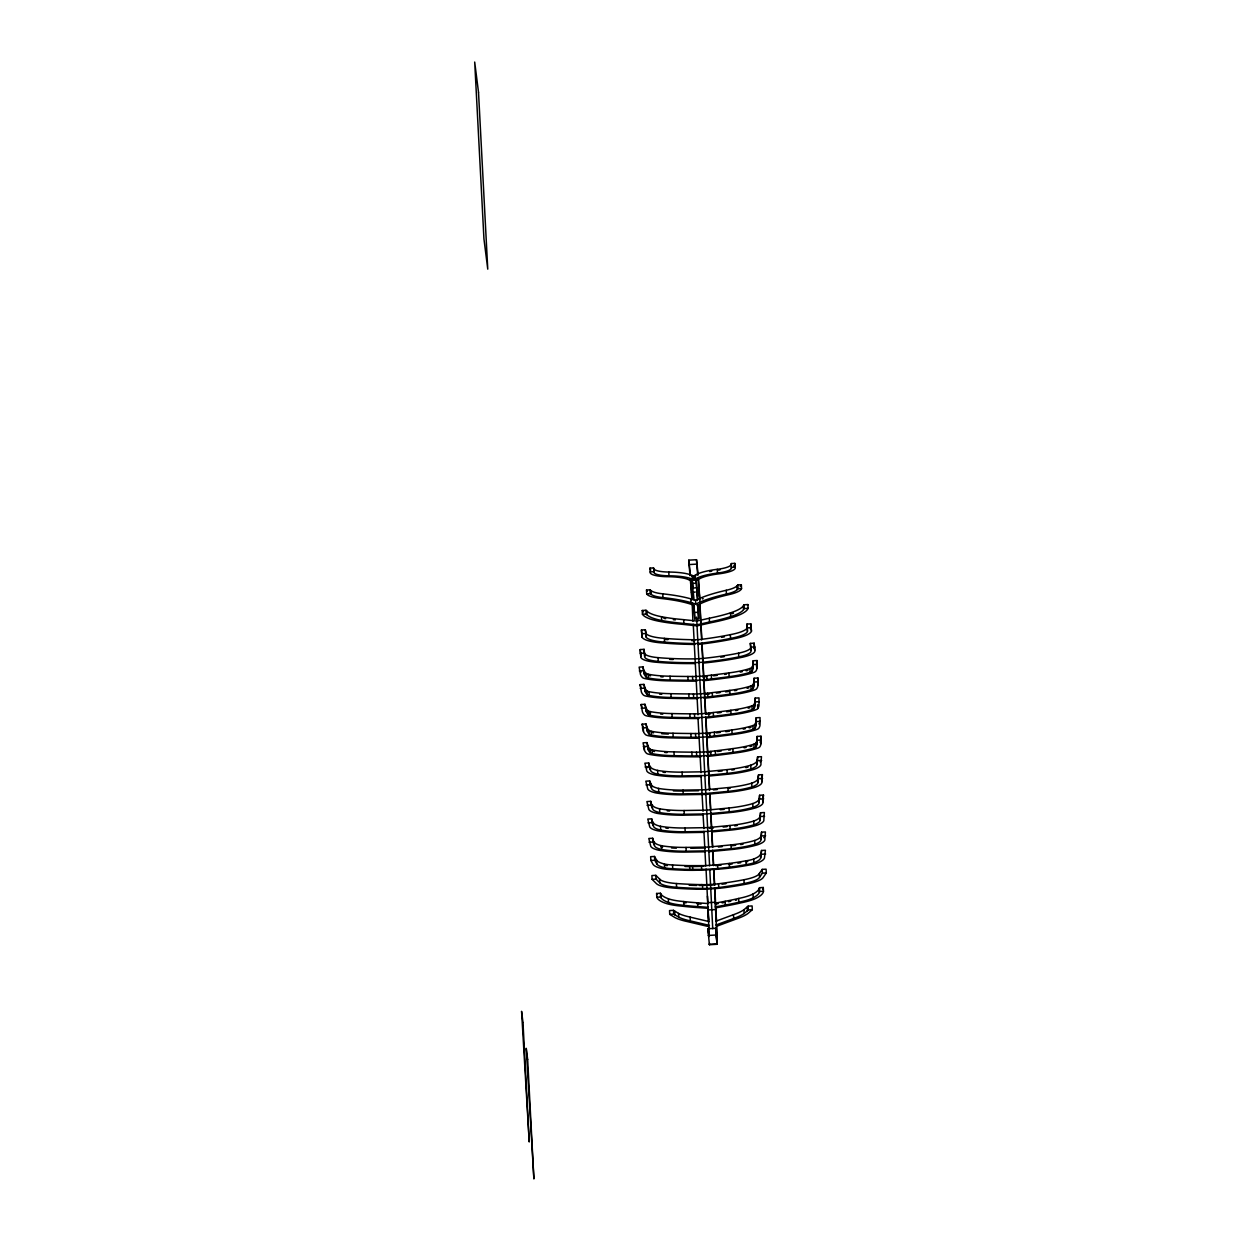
<?xml version="1.0" encoding="UTF-8"?>
<svg xmlns="http://www.w3.org/2000/svg" width="1241" height="1241" viewBox="0 0 1241 1241"><rect width="100%" height="100%" fill="white"/><g stroke="black" fill="none" stroke-linecap="round" stroke-linejoin="round"><path stroke-width="1.5" d="M709.495 943.207L709.449 944.711L717.189 944.277L716.74 927.058M696.946 681.076A58.963 13.232 -3 0 1 691.904 681.154L686.149 681.123A272.244 61.088 -3 0 1 669.085 680.859L667.906 680.844A50.276 11.278 -3 0 1 645.444 678.703A12.891 2.885 -3 0 1 642.466 677.524A102.088 22.912 -3 0 1 640.465 674.452L639.131 667.131L643.009 666.913L644.327 674.189A98.148 22.028 -3 0 0 646.251 677.152A9.044 2.032 -3 0 0 648.329 677.974A46.413 10.409 -3 0 0 669.07 679.959L670.218 679.975A269.018 60.359 -3 0 0 687.111 680.239L692.711 680.27A54.837 12.301 -3 0 0 699.257 680.146L700.482 680.068A54.837 12.301 -3 0 0 706.967 679.463L712.489 678.811A269.018 60.359 -3 0 0 729.087 676.671L730.204 676.531A46.413 10.409 -3 0 0 750.153 672.265A9.044 2.032 -3 0 0 751.999 671.226A98.148 22.028 -3 0 0 753.147 668.092L753.178 660.755L757.057 660.538L757.026 667.922A102.088 22.912 -3 0 1 755.831 671.179A12.891 2.885 -3 0 1 753.178 672.669A50.276 11.278 -3 0 1 731.585 677.276L730.422 677.431A272.244 61.088 -3 0 1 713.653 679.587L707.99 680.254A58.963 13.232 -3 0 1 703.011 680.735M753.163 668.092L753.178 660.755M697.861 698.559A58.963 13.232 -3 0 1 692.819 698.636L687.064 698.605A272.244 61.088 -3 0 1 670 698.342L668.821 698.326A50.276 11.278 -3 0 1 646.359 696.17A12.891 2.885 -3 0 1 643.381 695.007A102.088 22.912 -3 0 1 641.38 691.92L640.046 684.613L643.924 684.396L645.242 691.671A98.148 22.028 -3 0 0 647.166 694.634A9.044 2.032 -3 0 0 649.245 695.456A46.413 10.409 -3 0 0 669.985 697.442L671.133 697.458A269.018 60.359 -3 0 0 688.026 697.721L693.626 697.737A54.837 12.301 -3 0 0 700.172 697.613L701.398 697.551A54.837 12.301 -3 0 0 707.882 696.946L713.404 696.294A269.018 60.359 -3 0 0 730.003 694.153L731.12 694.014A46.413 10.409 -3 0 0 751.069 689.748A9.044 2.032 -3 0 0 752.915 688.708A98.148 22.028 -3 0 0 754.063 685.575L754.094 678.238L757.972 678.02L757.941 685.404A102.088 22.912 -3 0 1 756.746 688.662A12.891 2.885 -3 0 1 754.094 690.151A50.276 11.278 -3 0 1 732.485 694.758L731.337 694.913A272.244 61.088 -3 0 1 714.568 697.07L708.906 697.737A58.963 13.232 -3 0 1 703.926 698.218M754.063 685.575L754.094 678.238M757.026 667.922L757.057 660.538M698.9 718.446A58.963 13.232 -3 0 1 693.859 718.523L688.103 718.492A272.244 61.088 -3 0 1 671.04 718.229L669.861 718.213A50.276 11.278 -3 0 1 647.399 716.057A12.891 2.885 -3 0 1 644.42 714.894A102.088 22.912 -3 0 1 642.419 711.807L641.085 704.5L644.963 704.283L646.282 711.558A98.148 22.028 -3 0 0 648.205 714.506A9.044 2.032 -3 0 0 650.284 715.343A46.413 10.409 -3 0 0 671.024 717.314L672.172 717.329A269.018 60.359 -3 0 0 689.065 717.593L694.665 717.624A54.837 12.301 -3 0 0 701.212 717.5L702.437 717.438A54.837 12.301 -3 0 0 708.921 716.833L714.444 716.181A269.018 60.359 -3 0 0 731.042 714.04L732.159 713.901A46.413 10.409 -3 0 0 752.108 709.635A9.044 2.032 -3 0 0 753.954 708.595A98.148 22.028 -3 0 0 755.102 705.462L755.133 698.109L759.011 697.892L758.98 705.276A102.088 22.912 -3 0 1 757.786 708.533A12.891 2.885 -3 0 1 755.133 710.023A50.276 11.278 -3 0 1 733.524 714.645L732.376 714.785A272.244 61.088 -3 0 1 715.607 716.957L709.945 717.624A58.963 13.232 -3 0 1 705.958 718.012M755.102 705.462L755.133 698.109M757.63 682.441A102.088 22.912 -3 0 0 757.739 681.619L757.972 678.02M698.916 738.147A58.963 13.232 -3 0 1 694.898 738.193L689.143 738.162A272.244 61.088 -3 0 1 672.064 737.899L670.885 737.883A50.276 11.278 -3 0 1 648.423 735.727A12.891 2.885 -3 0 1 645.444 734.563A102.088 22.912 -3 0 1 643.443 731.476L642.124 724.17L645.987 723.953L647.306 731.228A98.148 22.028 -3 0 0 649.229 734.176A9.044 2.032 -3 0 0 651.308 735.013A46.413 10.409 -3 0 0 672.048 736.999L673.196 737.014A269.018 60.359 -3 0 0 690.089 737.278L695.705 737.294A54.837 12.301 -3 0 0 702.235 737.17L703.461 737.107A54.837 12.301 -3 0 0 709.945 736.502L715.468 735.851A269.018 60.359 -3 0 0 732.066 733.71L733.198 733.571A46.413 10.409 -3 0 0 753.132 729.305A9.044 2.032 -3 0 0 754.978 728.265A98.148 22.028 -3 0 0 756.141 725.132L756.172 717.794L760.035 717.577L760.004 724.961A102.088 22.912 -3 0 1 758.809 728.219A12.891 2.885 -3 0 1 756.172 729.692A50.276 11.278 -3 0 1 734.563 734.315L733.4 734.47A272.244 61.088 -3 0 1 716.631 736.627L710.969 737.294A58.963 13.232 -3 0 1 706.998 737.681M756.141 725.132L756.172 717.794M700.901 756.762A58.963 13.232 -3 0 1 695.875 756.839L690.105 756.808A272.244 61.088 -3 0 1 673.041 756.545L671.862 756.529A50.276 11.278 -3 0 1 649.4 754.373A12.891 2.885 -3 0 1 646.421 753.209A102.088 22.912 -3 0 1 644.42 750.122L643.086 742.816L646.964 742.599L648.283 749.874A98.148 22.028 -3 0 0 650.206 752.837A9.044 2.032 -3 0 0 652.285 753.659A46.413 10.409 -3 0 0 673.025 755.645L674.173 755.66A269.018 60.359 -3 0 0 691.066 755.924L696.666 755.955A54.837 12.301 -3 0 0 703.213 755.816L704.438 755.753A54.837 12.301 -3 0 0 710.922 755.149L716.445 754.497A269.018 60.359 -3 0 0 733.043 752.356L734.176 752.217A46.413 10.409 -3 0 0 754.109 747.951A9.044 2.032 -3 0 0 755.955 746.911A98.148 22.028 -3 0 0 757.119 743.778L757.134 736.44L761.012 736.223L760.981 743.607A102.088 22.912 -3 0 1 759.787 746.865A12.891 2.885 -3 0 1 757.15 748.354A50.276 11.278 -3 0 1 735.541 752.961L734.377 753.116A272.244 61.088 -3 0 1 717.608 755.273L711.946 755.94A58.963 13.232 -3 0 1 706.967 756.421M757.119 743.778L757.134 736.44M760.981 743.607L761.012 736.223M731.306 563.569L731.089 564.779A20.213 4.53 -3 0 1 718.523 569.154L714.707 569.65A35.601 7.989 -3 0 0 695.441 575.064L694.976 575.39A10.735 2.404 -3 0 0 694.541 575.808L694.712 579.609L693.036 579.671A10.735 2.404 -3 0 0 692.509 579.314L691.951 579.035A35.601 7.989 -3 0 0 671.614 575.855L667.736 575.793A20.213 4.53 -3 0 1 654.224 572.861L653.511 567.928L649.989 568.13L650.191 571.899A24.091 5.398 -3 0 0 666.495 576.677L667.906 576.693A31.723 7.12 -3 0 1 688.429 579.578L688.91 579.811A6.95 1.567 -3 0 1 689.422 580.307L698.45 579.795A6.95 1.567 -3 0 1 698.838 579.268L699.257 578.973A31.723 7.12 -3 0 1 718.772 573.838L720.152 573.668A24.091 5.398 -3 0 0 735.044 567.153L734.843 563.367L731.306 563.569L731.352 568.223M701.382 776.494L680.301 776.819A52.044 11.681 -3 0 1 654.891 774.927A35.958 8.066 -3 0 1 646.654 770.273L644.87 763.199L648.748 762.982L650.594 770.475A32.08 7.198 -3 0 0 656.768 773.965L659.421 774.477A48.166 10.812 -3 0 0 681.154 775.92L704.857 775.547L728.343 773.283A48.166 10.812 -3 0 0 749.393 769.436L751.891 768.629A32.08 7.198 -3 0 0 757.088 764.503L757.584 756.886L761.462 756.669L760.919 763.867A35.958 8.066 -3 0 1 753.97 769.389A52.044 11.681 -3 0 1 729.398 774.074L708.828 776.059M757.057 764.053L757.584 756.886M757.801 778.262L758.53 774.865L762.408 774.648L761.865 781.846A35.958 8.066 -3 0 1 754.916 787.368A52.044 11.681 -3 0 1 730.344 792.053L705.912 794.411L681.247 794.798A52.044 11.681 -3 0 1 655.837 792.906A35.958 8.066 -3 0 1 647.6 788.252L645.816 781.178L649.695 780.961L651.339 784.684A32.08 7.198 -3 0 0 657.497 788.175L660.165 788.687A48.166 10.812 -3 0 0 681.898 790.129L705.602 789.757L729.087 787.492A48.166 10.812 -3 0 0 750.138 783.645L752.635 782.838A32.08 7.198 -3 0 0 757.832 778.712L758.034 782.497A32.08 7.198 -3 0 1 752.837 786.608L750.324 787.415A48.166 10.812 -3 0 1 729.274 791.262L705.803 793.526L682.085 793.899A48.166 10.812 -3 0 1 660.367 792.456L657.699 791.944A32.08 7.198 -3 0 1 651.541 788.454L651.261 784.219M757.987 782.032L758.53 774.865M761.431 779.457A35.958 8.066 -3 0 0 761.664 778.076L762.408 774.648M703.383 814.856L682.302 815.197A52.044 11.681 -3 0 1 656.908 813.305A35.958 8.066 -3 0 1 648.655 808.636L646.887 801.577L650.765 801.345L652.611 808.853A32.08 7.198 -3 0 0 658.769 812.328L661.437 812.855A48.166 10.812 -3 0 0 683.155 814.298L706.874 813.925L730.344 811.661A48.166 10.812 -3 0 0 751.394 807.813L753.892 807.007A32.08 7.198 -3 0 0 759.104 802.88L759.585 795.264L763.479 795.047L762.936 802.244A35.958 8.066 -3 0 1 755.986 807.751A52.044 11.681 -3 0 1 731.399 812.436L710.829 814.437M759.058 802.431L759.585 795.264M762.501 799.856A35.958 8.066 -3 0 0 762.734 798.475L763.479 795.047M704.299 832.354L683.217 832.68A52.044 11.681 -3 0 1 657.823 830.803A35.958 8.066 -3 0 1 649.57 826.134L647.786 819.06L651.68 818.843L653.526 826.335A32.08 7.198 -3 0 0 659.685 829.826L662.353 830.338A48.166 10.812 -3 0 0 684.07 831.796L707.789 831.408L731.259 829.143A48.166 10.812 -3 0 0 752.31 825.296L754.807 824.505A32.08 7.198 -3 0 0 760.004 820.379L760.5 812.746L764.378 812.529L763.851 819.743A35.958 8.066 -3 0 1 756.886 825.249A52.044 11.681 -3 0 1 732.314 829.934L711.745 831.92M759.973 819.913L760.5 812.746M705.322 851.776L684.241 852.102A52.044 11.681 -3 0 1 658.831 850.225A35.958 8.066 -3 0 1 650.594 845.555L648.81 838.482L652.688 838.264L654.534 845.757A32.08 7.198 -3 0 0 660.693 849.247L663.361 849.759A48.166 10.812 -3 0 0 685.079 851.217L708.797 850.845L732.268 848.565A48.166 10.812 -3 0 0 753.318 844.718L755.831 843.927A32.08 7.198 -3 0 0 761.028 839.8L761.524 832.168L765.402 831.951L764.859 839.164A35.958 8.066 -3 0 1 757.91 844.671A52.044 11.681 -3 0 1 733.338 849.356L708.906 851.714M760.981 839.335L761.524 832.168M760.624 858.074L761.524 850.473L765.418 850.256L764.472 857.95A42.644 9.571 -3 0 1 757.072 863.115A22.167 4.98 -3 0 1 747.889 865.287A117.337 26.325 -3 0 1 736.58 867.149L735.929 867.242A60.002 13.465 -3 0 1 713.684 869.476L705.943 869.894A60.002 13.465 -3 0 1 683.45 870.189L682.767 870.158A117.337 26.325 -3 0 1 671.148 869.584A22.167 4.98 -3 0 1 661.562 868.467A42.644 9.571 -3 0 1 652.952 864.186L650.858 860.447L650.656 856.678L654.534 856.461L656.598 860.106L656.799 863.891A38.812 8.703 -3 0 0 664.618 867.769A18.289 4.111 -3 0 0 671.769 868.669L674.282 868.809A113.458 25.456 -3 0 0 688.476 869.414L701.63 869.398A34.019 7.632 -3 0 0 717.732 868.498L730.763 867.04A113.458 25.456 -3 0 0 744.616 864.868L747.066 864.45A18.289 4.111 -3 0 0 753.876 862.774A38.812 8.703 -3 0 0 760.609 858.074L761.524 850.473M759.383 892.357L759.476 887.703L763.277 887.486L763.479 891.255A69.527 15.606 -3 0 1 756.7 897.972A45.452 10.192 -3 0 1 741.218 902.796A111.038 24.913 -3 0 1 727.428 905.682L715.84 907.854M759.476 887.703L759.337 892.481A65.633 14.721 -3 0 1 753.209 897.77A41.589 9.339 -3 0 1 740.536 901.866L737.681 902.502A107.362 24.091 -3 0 1 725.396 905.046L715.142 906.969M762.16 869.383L762.362 873.152L759.43 877.496A32.84 7.368 -3 0 1 746.353 883.065L744.135 883.514A137.704 30.901 -3 0 1 718.772 887.532L718.725 887.548A27.162 6.096 -3 0 1 702.685 888.447L702.484 884.662L699.428 884.6A137.673 30.885 -3 0 1 676.407 883.53L674.111 883.328A32.84 7.368 -3 0 1 659.824 879.28L655.837 875.339L651.897 875.557L652.099 879.326L656.225 883.421A36.718 8.237 -3 0 0 674.716 888.153A141.722 31.801 -3 0 0 695.363 889.192L696.899 889.223A50.105 11.247 -3 0 0 706.936 889.052L714.676 888.634A49.283 11.06 -3 0 0 717.95 888.37A50.105 11.247 -3 0 0 724.62 887.672L726.125 887.47A141.722 31.801 -3 0 0 746.229 884.15A36.718 8.237 -3 0 0 763.262 877.418L766.302 872.935L766.1 869.165L762.16 869.383L759.228 873.726A32.84 7.368 -3 0 1 746.167 879.295L743.948 879.745A137.673 30.885 -3 0 1 721.517 883.375L718.586 883.763A27.162 6.096 -3 0 1 710.535 884.492L708.906 884.569A27.162 6.096 -3 0 1 702.484 884.662L700.932 884.631M698.078 644.451A119.508 26.821 -3 0 0 732.702 639.037A39.386 8.842 -3 0 0 751.472 631.157L750.836 623.866L746.958 624.083L747.098 628.163A35.508 7.973 -3 0 1 732.826 634.151L730.344 634.647A115.754 25.968 -3 0 1 699.769 639.549L695.736 639.767A115.754 25.968 -3 0 1 664.354 638.339L661.779 638.122A35.508 7.973 -3 0 1 646.204 633.81L645.32 629.776L641.442 629.994L642.093 637.285A39.386 8.842 -3 0 0 662.585 642.962A119.508 26.821 -3 0 0 694.96 644.436M747.392 627.543L747.299 631.933A35.508 7.973 -3 0 1 733.028 637.921L730.546 638.417A115.754 25.968 -3 0 1 699.971 643.319L695.922 643.536A115.754 25.968 -3 0 1 664.54 642.109L661.98 641.892A35.508 7.973 -3 0 1 646.406 637.579L645.32 629.776M694.712 579.609L694.727 579.578A10.735 2.404 -3 0 1 695.177 579.159L695.643 578.833A35.601 7.989 -3 0 1 714.909 573.435L718.71 572.923A20.213 4.53 -3 0 0 731.29 568.549L731.507 567.339L735.044 567.153M744.119 604.77L743.157 606.135A60.856 13.651 -3 0 1 731.461 612.527L730.468 612.852A95.216 21.361 -3 0 1 711.434 617.77L696.775 621.027L681.495 619.445A95.216 21.361 -3 0 1 661.5 616.715L660.429 616.513A60.856 13.651 -3 0 1 647.306 611.503L646.003 610.262L642.249 610.479L642.435 614.248A64.734 14.52 -3 0 0 657.714 620.996L658.862 621.229A99.047 22.229 -3 0 0 681.774 624.239L697.101 625.867L711.822 622.563A99.047 22.229 -3 0 0 733.648 617.041L734.719 616.684A64.734 14.52 -3 0 0 748.09 608.338L747.889 604.553L744.119 604.77L743.359 609.905A60.856 13.651 -3 0 1 731.663 616.312L730.67 616.622A95.216 21.361 -3 0 1 711.636 621.539L696.961 624.797L681.697 623.215A95.216 21.361 -3 0 1 661.686 620.484L660.631 620.283A60.856 13.651 -3 0 1 647.492 615.272L646.204 614.031L646.003 610.262M717.05 926.112L736.828 918.79A73.669 16.536 -3 0 0 747.78 913.624L752.31 909.715L752.108 905.946L748.106 906.163L743.933 909.746A69.853 15.668 -3 0 1 734.858 914.183L715.716 921.256M752.31 909.715L748.307 909.932L744.135 913.516A69.853 15.668 -3 0 1 735.06 917.952L715.917 925.041M737.868 584.93L736.502 586.31A29.179 6.546 -3 0 1 727.94 589.878L723.736 590.871A109.518 24.572 -3 0 0 699.862 598.333A91.958 20.632 -3 0 0 695.565 600.38L695.767 604.15A91.958 20.632 -3 0 1 700.064 602.118A109.518 24.572 -3 0 1 723.937 594.641L728.126 593.648A29.179 6.546 -3 0 0 736.704 590.096L738.069 588.715L741.544 588.513L741.358 584.744L737.868 584.93L738.069 588.715M650.331 766.24L650.408 766.705A32.08 7.198 -3 0 0 656.567 770.18L659.235 770.708A48.166 10.812 -3 0 0 680.952 772.15L704.671 771.778L728.141 769.513A48.166 10.812 -3 0 0 749.192 765.666L751.689 764.859A32.08 7.198 -3 0 0 756.886 760.733L756.855 760.268M652.332 804.618L652.409 805.068A32.08 7.198 -3 0 0 658.568 808.558L661.236 809.07A48.166 10.812 -3 0 0 682.953 810.528L706.672 810.156L730.142 807.875A48.166 10.812 -3 0 0 751.193 804.044L753.706 803.237A32.08 7.198 -3 0 0 758.903 799.111L758.856 798.646M653.247 822.1L653.324 822.566A32.08 7.198 -3 0 0 659.483 826.056L662.151 826.568A48.166 10.812 -3 0 0 683.869 828.011L707.587 827.638L731.058 825.374A48.166 10.812 -3 0 0 752.108 821.526L754.621 820.72A32.08 7.198 -3 0 0 759.818 816.609L759.771 816.144M654.255 841.522L654.333 841.987A32.08 7.198 -3 0 0 660.507 845.478L663.159 845.99A48.166 10.812 -3 0 0 684.892 847.432L708.595 847.06L732.081 844.795A48.166 10.812 -3 0 0 753.132 840.948L755.629 840.141A32.08 7.198 -3 0 0 760.826 836.031L760.795 835.565M759.135 888.711A65.633 14.721 -3 0 1 753.023 894.001A41.589 9.339 -3 0 1 740.334 898.096L737.495 898.717A107.362 24.091 -3 0 1 725.194 901.276L714.94 903.2M695.301 663.532A107.455 24.106 -3 0 1 659.591 662.523L654.922 662.136A32.266 7.244 -3 0 1 640.806 656.536L640.201 649.555L644.079 649.338L644.513 653.247A28.388 6.376 -3 0 0 656.892 657.528L661.282 657.901A103.577 23.238 -3 0 0 695.705 658.862L701.785 658.521A103.577 23.238 -3 0 0 735.479 653.743L739.714 652.89A28.388 6.376 -3 0 0 750.852 647.29L750.309 643.396L754.171 643.179L754.776 650.16A32.266 7.244 -3 0 1 742.273 657.249L737.743 658.149A107.455 24.106 -3 0 1 702.794 663.113M644.482 652.549L644.715 657.016A28.388 6.376 -3 0 0 657.094 661.298L661.484 661.67A103.577 23.238 -3 0 0 695.906 662.632L701.972 662.291A103.577 23.238 -3 0 0 735.665 657.513L739.915 656.66A28.388 6.376 -3 0 0 751.053 651.075L750.309 643.396M722.107 902.89L724.666 902.393M715.654 904.084L718.229 903.603M760.423 854.304A38.812 8.703 -3 0 1 753.675 859.005A18.289 4.111 -3 0 1 746.865 860.68L744.414 861.099A113.458 25.456 -3 0 1 730.577 863.271L717.531 864.729A34.019 7.632 -3 0 1 701.444 865.629L688.274 865.644A113.458 25.456 -3 0 1 674.08 865.039L671.567 864.899A18.289 4.111 -3 0 1 664.431 864A38.812 8.703 -3 0 1 656.598 860.106M725.923 883.685L724.418 883.902A50.105 11.247 -3 0 1 721.983 884.181M648.329 677.974L648.128 674.204A46.413 10.409 -3 0 0 668.868 676.19L670.016 676.205A269.018 60.359 -3 0 0 686.909 676.469L692.525 676.485A54.837 12.301 -3 0 0 699.055 676.361L700.296 676.298A54.837 12.301 -3 0 0 706.765 675.693L712.287 675.042A269.018 60.359 -3 0 0 728.886 672.901L730.018 672.762A46.413 10.409 -3 0 0 749.952 668.496A9.044 2.032 -3 0 0 751.813 667.456A98.148 22.028 -3 0 0 752.961 664.323M643.924 684.396L645.041 687.902A98.148 22.028 -3 0 0 646.964 690.849A9.044 2.032 -3 0 0 649.043 691.687A46.413 10.409 -3 0 0 669.783 693.657L670.931 693.672A269.018 60.359 -3 0 0 687.824 693.936L693.44 693.967A54.837 12.301 -3 0 0 699.971 693.843L701.196 693.781A54.837 12.301 -3 0 0 707.68 693.176L713.203 692.525A269.018 60.359 -3 0 0 729.801 690.384L730.933 690.244A46.413 10.409 -3 0 0 750.867 685.978A9.044 2.032 -3 0 0 752.713 684.939A98.148 22.028 -3 0 0 753.876 681.805M644.963 704.283L646.08 707.773A98.148 22.028 -3 0 0 648.004 710.736A9.044 2.032 -3 0 0 650.082 711.558A46.413 10.409 -3 0 0 670.823 713.544L671.97 713.559A269.018 60.359 -3 0 0 688.864 713.823L694.479 713.854A54.837 12.301 -3 0 0 701.01 713.73L702.235 713.668A54.837 12.301 -3 0 0 708.72 713.063L714.242 712.412A269.018 60.359 -3 0 0 730.84 710.271L731.973 710.116A46.413 10.409 -3 0 0 751.906 705.865A9.044 2.032 -3 0 0 753.752 704.81A98.148 22.028 -3 0 0 754.916 701.692M645.987 723.953L647.104 727.459A98.148 22.028 -3 0 0 649.027 730.406A9.044 2.032 -3 0 0 651.106 731.228A46.413 10.409 -3 0 0 671.846 733.214L672.994 733.229A269.018 60.359 -3 0 0 689.887 733.493L695.503 733.524A54.837 12.301 -3 0 0 702.049 733.4L703.275 733.338A54.837 12.301 -3 0 0 709.759 732.733L715.281 732.081A269.018 60.359 -3 0 0 731.864 729.941L732.997 729.801A46.413 10.409 -3 0 0 752.946 725.535A9.044 2.032 -3 0 0 754.792 724.48A98.148 22.028 -3 0 0 755.94 721.362M646.964 742.599L648.081 746.105A98.148 22.028 -3 0 0 650.005 749.052A9.044 2.032 -3 0 0 652.083 749.89A46.413 10.409 -3 0 0 672.824 751.86L673.972 751.891A269.018 60.359 -3 0 0 690.865 752.155L696.48 752.17A54.837 12.301 -3 0 0 703.026 752.046L704.252 751.984A54.837 12.301 -3 0 0 710.736 751.379L716.243 750.727A269.018 60.359 -3 0 0 732.842 748.587L733.974 748.447A46.413 10.409 -3 0 0 753.923 744.181A9.044 2.032 -3 0 0 755.769 743.142A98.148 22.028 -3 0 0 756.917 740.008M718.523 883.763L718.725 887.548M718.586 570.069L719.966 569.898M728.839 788.407L730.142 788.268M731.849 845.726L733.136 845.586A52.044 11.681 -3 0 0 735.68 845.276M718.275 771.359L722.122 770.987M713.42 789.896L717.282 789.524M720.276 809.737L724.124 809.365M709.619 828.336L713.482 827.964M723.115 827.033L726.978 826.661M718.353 847.014L722.2 846.641M689.98 575.638L688.786 560.156L696.527 559.722L698.125 574.676M689.019 564.562L696.759 564.128L697.721 575.204M650.191 571.899L653.712 571.698M695.829 575.777L691.982 576.662M692.4 583.41L696.279 583.192M694.262 605.484A87.304 19.592 -3 0 0 687.824 603.266A105.656 23.703 -3 0 0 660.662 598.426A33.057 7.415 -3 0 1 646.701 593.818L646.514 590.049L649.989 589.863L651.68 591.073A29.179 6.546 -3 0 0 661.019 593.632L665.409 594.129A109.518 24.572 -3 0 1 690.818 598.845A91.26 20.476 -3 0 1 695.518 600.349M692.183 580.199L692.788 588.032L696.651 587.815L697.535 600.504M646.701 593.818L650.191 593.632L651.882 594.842A29.179 6.546 -3 0 0 661.22 597.402L665.61 597.898A109.518 24.572 -3 0 1 691.02 602.614A91.26 20.476 -3 0 1 695.72 604.134M690.291 579.33L691.423 592.252L695.286 592.035M642.435 614.248L646.204 614.031M744.321 608.54L748.09 608.338M694.34 612.48L698.218 612.263M693.952 605.344L694.758 618.902L698.621 618.685L697.923 605.313M641.644 633.763L645.522 633.546M746.958 624.083L747.16 627.853L751.022 627.636L751.472 631.157M640.403 653.324L644.281 653.123L644.684 656.318M750.495 647.166L754.373 646.949L754.776 650.16M639.332 670.916L643.21 670.698M753.38 664.524L757.258 664.307M640.247 688.398L644.126 688.181M754.295 682.007L758.173 681.79M641.287 708.27L645.165 708.053M755.335 701.894L759.213 701.677M642.311 727.94L646.189 727.722M756.358 721.564L760.237 721.347M643.288 746.601L647.166 746.384M757.336 740.21L761.214 739.993M645.072 766.969L648.95 766.752L650.517 770.009M757.786 760.655L761.664 760.438M646.018 784.948L649.896 784.731L651.463 787.988M758.716 778.634L762.595 778.417M647.073 805.347L650.951 805.13L652.533 808.387M759.787 799.033L763.665 798.816M647.988 822.83L651.866 822.612L653.449 825.885M760.702 816.516L764.58 816.299M649.012 842.251L652.89 842.034L654.457 845.307M761.71 835.953L765.604 835.736M650.858 860.447L654.736 860.23L656.799 863.891M761.726 854.242L765.619 854.025M652.099 879.326L656.039 879.109L660.026 883.065A32.84 7.368 -3 0 0 674.313 887.098L676.609 887.299A137.704 30.901 -3 0 0 702.623 888.447M762.362 873.152L766.302 872.935M707.928 908.303L695.953 907.45A111.038 24.913 -3 0 1 681.65 906.132A45.452 10.192 -3 0 1 665.16 903.107A69.527 15.606 -3 0 1 656.799 897.227L656.598 893.458L660.414 893.241L660.988 894.203A65.633 14.721 -3 0 0 668.356 898.748A41.589 9.339 -3 0 0 681.883 901.369L684.846 901.664A107.362 24.091 -3 0 0 697.613 902.812L708.208 903.572M656.799 897.227L660.6 897.026L661.189 897.972A65.633 14.721 -3 0 0 668.558 902.517A41.589 9.339 -3 0 0 682.085 905.139L685.048 905.449A107.362 24.091 -3 0 0 697.814 906.582L708.409 907.357M759.678 891.472L763.479 891.255M709.247 921.629L688.615 916.758A69.853 15.668 -3 0 1 678.548 913.407L673.537 910.336L669.535 910.568L669.721 914.338L675.166 917.688A73.669 16.536 -3 0 0 687.266 921.567L708.611 926.593M708.022 909.963L715.762 909.529M669.721 914.338L673.723 914.105L678.749 917.177A69.853 15.668 -3 0 0 688.802 920.543L709.449 925.398M709.402 944.742L707.866 928.733L715.607 928.299L716.74 935.807L714.692 888.758M708.208 935.45L715.948 935.016L717.143 944.308M709.34 944.385L717.081 943.951L715.607 928.299M698.528 790.75L681.045 791.029A52.044 11.681 -3 0 1 673.382 790.874M690.741 848.239L705.121 848.006M693.083 579.702L692.85 575.902A10.735 2.404 -3 0 0 692.307 575.545L691.764 575.266A35.601 7.989 -3 0 0 671.412 572.085L667.534 572.008A20.213 4.53 -3 0 1 654.038 569.092L653.511 567.928M696.697 885.453L695.162 885.407A141.722 31.801 -3 0 1 689.127 885.205M697.085 903.774L701.072 904.068M643.009 666.913L644.327 674.189M640.046 684.613L641.178 688.15M641.085 704.5L642.217 708.037M642.124 724.17L643.257 727.707A102.088 22.912 -3 0 0 643.443 728.234M747.16 627.853L747.594 631.312M707.711 903.2L706.051 869.072M707.866 928.733L708.952 936.66L708.952 931.572M641.442 629.994L642.093 637.285M640.201 649.555L640.806 656.536M688.786 560.156L690.384 575.11M698.031 578.895L699.583 596.828L698.73 580.276M696.139 579.361L697.628 599.574M692.261 579.578L693.052 588.56M691.423 592.252L691.842 597.262M696.651 587.815L696.061 579.981M698.621 618.685L697.814 605.127M692.788 588.032L693.533 598.534M757.739 681.619L757.941 685.404M761.664 778.076L761.865 781.846M762.734 798.475L762.936 802.244M754.171 643.179L754.373 646.949M757.584 704.764L757.786 708.533M750.836 623.866L751.022 627.636M750.712 646.608L750.898 650.377M751.813 667.456L751.999 671.226M752.729 684.939L752.915 688.708M753.768 704.81L753.954 708.595M754.792 724.48L754.993 728.265M755.769 743.142L755.955 746.911M749.952 668.496L750.153 672.265M750.867 685.978L751.069 689.748M751.906 705.865L752.108 709.635M752.946 725.535L753.132 729.305M753.923 744.181L754.109 747.951M759.368 873.4L759.57 877.17M743.483 605.67L743.685 609.455M750.758 765.216L750.96 768.986M751.705 783.195L751.891 786.965M752.76 803.579L752.961 807.364M753.675 821.077L753.876 824.846M754.699 840.498L754.885 844.268M753.675 859.005L753.876 862.774M736.952 585.861L737.154 589.63M753.023 894.001L753.209 897.77M738.566 653.123L738.752 656.908M745.903 860.835L746.105 864.605M748.106 906.163L748.307 909.932M747.206 907.078L747.408 910.863M730.468 612.852L730.67 616.622M743.948 879.745L744.135 883.514M730.344 634.647L730.546 638.417M743.933 909.746L744.135 913.516M726.28 590.282L726.466 594.051M728.886 672.901L729.087 676.671M729.801 690.384L730.003 694.153M730.84 710.271L731.042 714.04M731.864 729.941L732.066 733.71M732.842 748.587L733.043 752.356M738.659 898.453L738.86 902.223M717.282 569.309L717.484 573.078M727.04 769.622L727.226 773.407M727.971 787.616L728.172 791.386M729.041 808L729.243 811.769M729.956 825.498L730.158 829.267M730.965 844.919L731.166 848.689M733.478 914.664L733.664 918.449M729.32 863.441L729.506 867.211M725.194 901.276L725.396 905.046M709.34 618.189L709.526 621.974M711.326 675.151L711.527 678.936M712.241 692.633L712.443 696.403M713.28 712.52L713.482 716.29M714.32 732.19L714.506 735.96M715.281 750.836L715.483 754.621M717.531 864.729L717.732 868.498M706.765 675.693L706.967 679.463M707.68 693.176L707.882 696.946M708.72 713.063L708.921 716.833M709.759 732.733L709.945 736.502M710.736 751.379L710.922 755.149M699.862 598.333L700.064 602.118M699.893 602.599L701.801 639.239M702.003 643.086L704.733 695.146M704.935 698.993L705.741 714.413M705.943 718.275L709.666 789.602M709.868 793.464L710.674 808.884M710.876 812.731L712.691 847.432M712.892 851.295L713.591 864.791M713.792 868.638L714.599 884.073M714.8 887.92L715.204 895.63A86.56 1.396 86.8 0 1 715.561 902.409M699.164 591.817L699.567 599.527M699.769 603.39L701.677 640.03M701.879 643.877L705.509 713.296M705.71 717.158L707.525 751.86M707.727 755.722L709.542 790.424M709.743 794.287L712.474 846.346M712.675 850.194L713.482 865.629M713.684 869.476L714.49 884.911M696.527 559.722L696.759 564.128M694.976 575.39L695.177 579.159M696.604 617.103L697.954 643.552M698.016 644.095L705.803 793.526M705.881 794.504L709.604 865.846M709.805 869.693L712.737 928.749M693.703 575.886L693.89 579.656M693.362 592.143L693.75 599.791M694.06 605.53L694.758 618.902M692.307 575.545L692.509 579.314M691.082 582.556L691.826 599.961M692.152 603.033L692.928 621.167M693.254 624.239L698 714.847M697.969 717.593L701.025 772.693M700.994 775.439L703.026 811.242M703.011 814.003L703.942 828.585M703.926 831.346L705.741 866.063M707.897 906.814L708.658 921.241M690.818 598.845L691.02 602.614M692.525 676.485L692.711 680.27M693.44 693.967L693.626 697.737M694.479 713.854L694.665 717.624M695.503 733.524L695.705 737.294M696.48 752.17L696.666 755.955M701.444 865.629L701.63 869.398M687.886 676.469L688.088 680.239M688.802 693.952L689.003 697.721M689.841 713.839L690.043 717.608M690.865 733.509L691.066 737.278M691.842 752.155L692.044 755.924M683.667 619.631L683.869 623.401M697.613 902.812L697.814 906.582M692.525 865.66L692.726 869.429M689.562 865.675L689.763 869.445M690.105 917.099L690.291 920.869M682.069 772.15L682.271 775.92M683.015 790.129L683.217 793.899M684.086 810.513L684.272 814.298M685.001 828.011L685.187 831.78M686.009 847.432L686.211 851.202M668.79 572.023L668.977 575.793M683.62 901.524L683.822 905.31M670.016 676.205L670.218 679.975M670.931 693.672L671.133 697.458M671.97 713.559L672.172 717.329M672.994 733.229L673.196 737.014M673.972 751.891L674.173 755.66M662.772 593.834L662.958 597.604M664.354 638.339L664.54 642.109M678.548 913.407L678.749 917.177M676.407 883.53L676.609 887.299M661.5 616.715L661.686 620.484M672.544 864.946L672.746 868.716M674.654 911.142L674.856 914.927M673.537 910.336L673.723 914.105M653.898 568.781L654.085 572.551M658.102 657.637L658.288 661.406M668.356 898.748L668.558 902.517M651.122 590.669L651.323 594.439M649.989 589.863L650.191 593.632M664.431 864L664.618 867.769M657.575 770.428L657.777 774.198M658.521 788.407L658.707 792.177M659.576 808.806L659.778 812.576M660.491 826.289L660.693 830.074M661.515 845.71L661.701 849.496M646.856 611.084L647.057 614.853M660.926 894.094L661.112 897.863M659.607 878.985L659.809 882.754M660.414 893.241L660.6 897.026M649.043 691.687L649.245 695.456M650.082 711.558L650.284 715.343M651.122 731.228L651.308 735.013M652.083 749.89L652.285 753.659M645.754 633.236L645.956 637.005M644.126 670.419A98.148 22.028 -3 0 0 646.049 673.367L646.251 677.152M646.964 690.849L647.166 694.634M648.004 710.736L648.205 714.506M649.027 730.406L649.229 734.176M650.005 749.052L650.206 752.837M644.079 649.338L644.281 653.123M655.837 875.339L656.039 879.109M654.534 856.461L654.736 860.23M645.041 687.902L645.242 691.671M646.08 707.773L646.282 711.558M647.104 727.459L647.306 731.228M648.081 746.105L648.283 749.874M648.748 762.982L648.95 766.752M649.695 780.961L649.896 784.731M650.765 801.345L650.951 805.13M651.68 818.843L651.866 822.612M652.688 838.264L652.89 842.034M643.257 727.707L643.443 731.476M644.42 750.122L644.219 746.353A102.088 22.912 -3 0 0 644.668 747.408M708.999 927.492L709.169 931.758M708.875 928.966L707.649 902.688L715.39 902.254L716.491 921.52A86.56 1.396 86.8 0 0 715.778 906.83M734.843 563.367A24.091 5.398 -3 0 1 733.679 566.005M650.827 570.022A24.091 5.398 -3 0 1 649.989 568.13M709.65 571.558A31.723 7.12 -3 0 1 711.745 571.139M707.463 896.064A86.56 1.396 86.8 0 1 707.82 902.843M708.146 909.436A86.56 1.396 86.8 0 1 708.658 919.938M665.238 772.46A52.044 11.681 -3 0 1 662.973 772.259M647.042 767.838A35.958 8.066 -3 0 1 646.732 767.403M760.5 761.478A35.958 8.066 -3 0 1 760.19 761.943M747.997 767.14A52.044 11.681 -3 0 1 745.888 767.621M734.253 769.653A52.044 11.681 -3 0 1 731.756 769.994M710.752 752.279A58.963 13.232 -3 0 1 706.765 752.651M760.78 739.838A102.088 22.912 -3 0 1 760.066 742.273M751.953 746.043A50.276 11.278 -3 0 1 750.107 746.508M746.213 747.361A50.276 11.278 -3 0 1 744.15 747.78M667.053 752.604A50.276 11.278 -3 0 1 664.804 752.48M654.503 751.503A50.276 11.278 -3 0 1 652.657 751.224M730.484 749.843A272.244 61.088 -3 0 1 728.638 750.091M721.176 751.038A272.244 61.088 -3 0 1 717.422 751.503M708.797 733.726A58.963 13.232 -3 0 1 705.788 734.005M759.461 722.805A102.088 22.912 -3 0 1 758.949 723.891M750.976 727.397A50.276 11.278 -3 0 1 749.13 727.846M745.236 728.715A50.276 11.278 -3 0 1 743.173 729.134M668.356 734.052A50.276 11.278 -3 0 1 661.639 733.695M653.526 732.857A50.276 11.278 -3 0 1 651.68 732.578M729.506 731.197A272.244 61.088 -3 0 1 725.799 731.678M720.199 732.392A272.244 61.088 -3 0 1 716.445 732.857M710.721 713.746A58.963 13.232 -3 0 1 706.765 714.149M749.936 707.727A50.276 11.278 -3 0 1 748.106 708.177M737.852 710.209A50.276 11.278 -3 0 1 735.618 710.55M662.803 714.164A50.276 11.278 -3 0 1 660.615 714.025M650.641 712.908A50.276 11.278 -3 0 1 648.872 712.613M730.329 711.264A272.244 61.088 -3 0 1 726.621 711.76M721.037 712.489A272.244 61.088 -3 0 1 717.298 712.955M709.681 693.859A58.963 13.232 -3 0 1 704.733 694.355M748.897 687.84A50.276 11.278 -3 0 1 747.066 688.305M736.813 690.322A50.276 11.278 -3 0 1 734.579 690.663M661.763 694.277A50.276 11.278 -3 0 1 659.576 694.138M729.289 691.392A272.244 61.088 -3 0 1 725.582 691.873M719.997 692.602A272.244 61.088 -3 0 1 716.259 693.067M669.597 811.009A52.044 11.681 -3 0 1 667.255 810.838M668.17 828.336A52.044 11.681 -3 0 1 665.89 828.135M737.17 825.513A52.044 11.681 -3 0 1 734.672 825.854M747.889 604.553A64.734 14.52 -3 0 1 747.516 605.329M733.447 613.256A99.047 22.229 -3 0 1 731.864 613.768M675.337 619.88A99.047 22.229 -3 0 1 673.336 619.662M665.672 618.654A99.047 22.229 -3 0 1 663.857 618.375M643.536 611.906A64.734 14.52 -3 0 1 642.249 610.479M715.328 884.786A49.283 11.06 -3 0 1 714.475 884.849L706.734 885.283A50.105 11.247 -3 0 1 699.179 885.453M694.758 640.666A119.508 26.821 -3 0 1 691.671 640.62M667.953 639.627A119.508 26.821 -3 0 1 665.145 639.41M642.404 634.182A39.386 8.842 -3 0 1 641.892 633.515M751.27 627.388A39.386 8.842 -3 0 1 750.34 628.83M724.372 636.819A119.508 26.821 -3 0 1 721.564 637.316M647.352 591.057A33.057 7.415 -3 0 1 646.514 590.049M741.358 584.744A33.057 7.415 -3 0 1 740.241 586.357M702.453 598.938A87.304 19.592 -3 0 1 703.182 598.627M697.039 605.624A87.304 19.592 -3 0 1 703.383 602.397A105.656 23.703 -3 0 1 728.932 594.61A33.057 7.415 -3 0 0 741.544 588.513M676.392 848.177A52.044 11.681 -3 0 1 671.521 847.929M662.601 847.06A52.044 11.681 -3 0 1 660.569 846.765M764.115 837.241A35.958 8.066 -3 0 1 763.696 837.706M743.049 844.206A52.044 11.681 -3 0 1 740.644 844.578M754.575 646.375A32.266 7.244 -3 0 1 754.047 648.609M724.201 656.66A107.455 24.106 -3 0 1 720.711 657.172M641.008 654.209A32.266 7.244 -3 0 1 640.604 652.766M673.134 659.514A107.455 24.106 -3 0 1 669.628 659.374M706.796 676.593A58.963 13.232 -3 0 1 702.809 676.966M747.982 670.357A50.276 11.278 -3 0 1 746.151 670.823M742.242 671.691A50.276 11.278 -3 0 1 740.194 672.095M756.824 664.152A102.088 22.912 -3 0 1 756.374 666.045M663.097 676.919A50.276 11.278 -3 0 1 660.848 676.795M650.548 675.818A50.276 11.278 -3 0 1 648.686 675.538M641.023 672.234A102.088 22.912 -3 0 1 640.868 671.97M726.528 674.158A272.244 61.088 -3 0 1 724.682 674.406M717.22 675.352A272.244 61.088 -3 0 1 713.451 675.818M648.128 674.204A9.044 2.032 -3 0 1 646.049 673.367M667.348 865.597A22.167 4.98 -3 0 1 665.672 865.427M747.702 861.518A117.337 26.325 -3 0 1 746.322 861.766M740.706 862.712A117.337 26.325 -3 0 1 737.837 863.162M732.174 863.969A60.002 13.465 -3 0 1 728.545 864.419M721.083 865.163A60.002 13.465 -3 0 1 715.39 865.582M703.833 866.234A60.002 13.465 -3 0 1 685.048 866.466M763.277 887.486A69.527 15.606 -3 0 1 762.719 889.161M657.156 894.528A69.527 15.606 -3 0 1 656.598 893.458M686.071 902.859A111.038 24.913 -3 0 1 683.729 902.61M736.596 900.035A111.038 24.913 -3 0 1 735.463 900.268M730.809 901.23A111.038 24.913 -3 0 1 728.436 901.68M478.514 92.268L474.698 62.05L483.943 238.924L487.76 269.142L478.514 92.268M522.988 1022.506L521.577 1011.322L529.224 1141.984L522.988 1022.506M527.658 1059.473L526.246 1048.304L533.894 1178.95L527.658 1059.473"/></g></svg>
